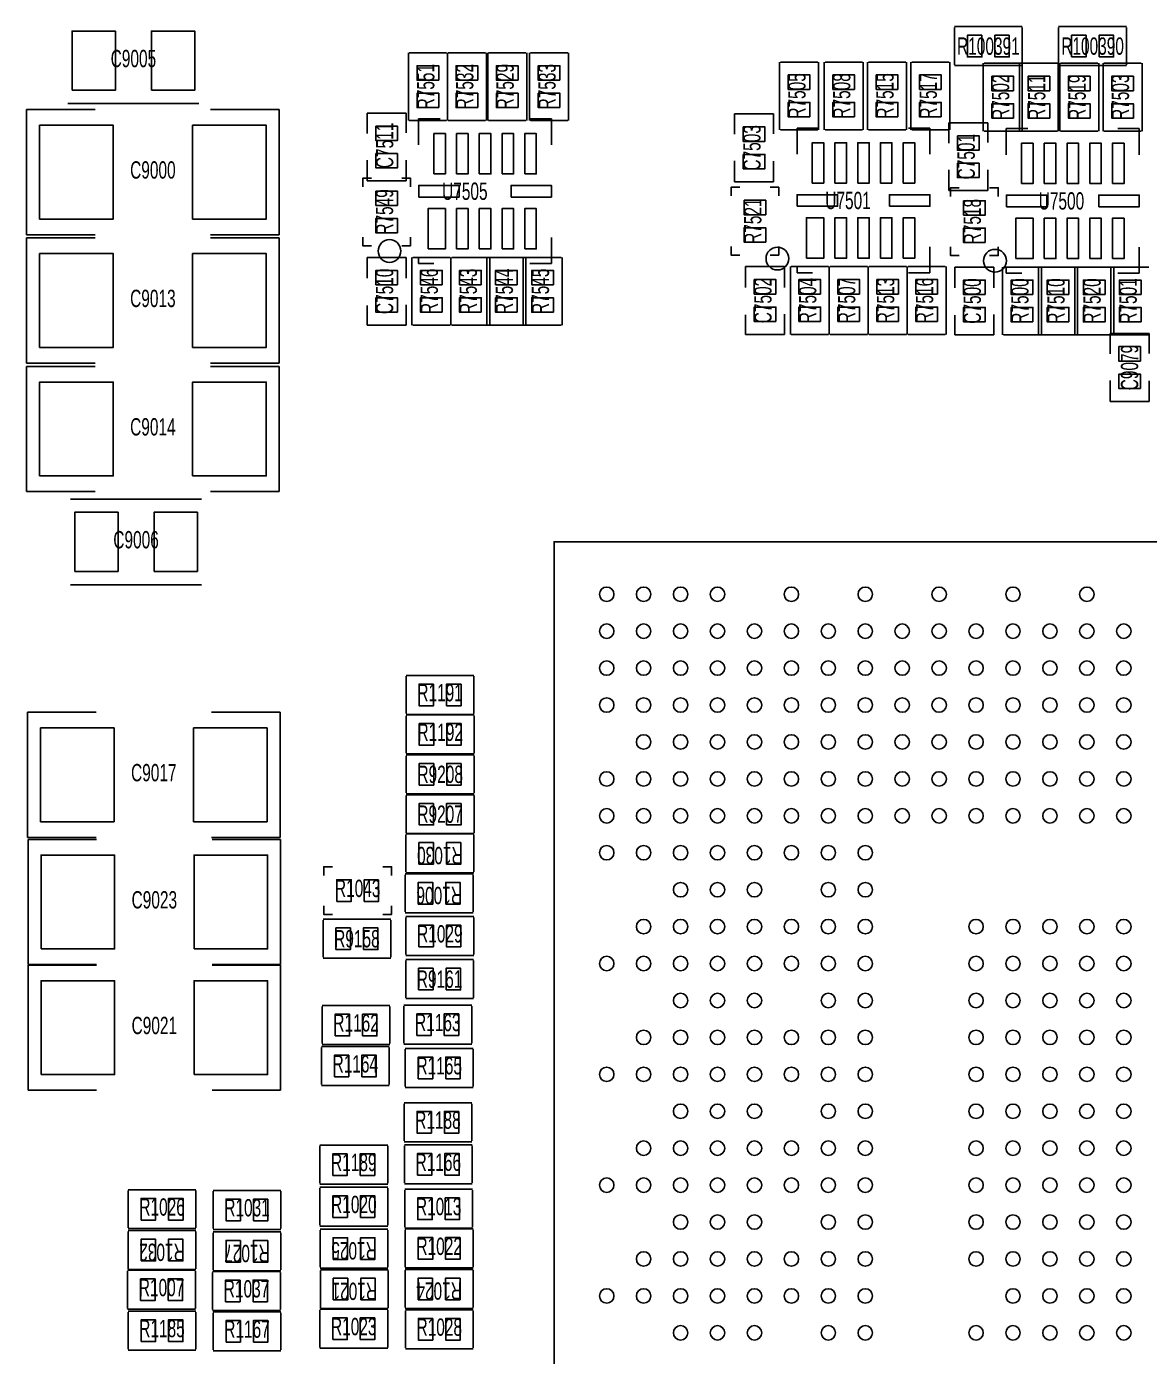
# Model space of a CAD drawing. Extents: x -30 to 128, y -44 to 82.
# Drawn here: x 24.7 to 44.46, y 36.92 to 60.32 of the extents above; entities that cross this region are included whole.
import ezdxf
from ezdxf.enums import TextEntityAlignment as Align

# ---------------------------------------------------------------- set-up
doc = ezdxf.new("R2010")
doc.units = 0
for name, color, linetype in [('PG_ASSEMBLY_TOP', 7, 'CONTINUOUS'), ('PG_SILKSCREEN_TOP', 7, 'CONTINUOUS'), ('PIN_TOP', 3, 'CONTINUOUS'), ('RD_ASSEMBLY_TOP', 70, 'CONTINUOUS'), ('RD_SILKSCREEN_TOP', 7, 'CONTINUOUS')]:
    doc.layers.add(name, color=color, linetype=linetype)

msp = doc.modelspace()

# ---------------------------------------------------------------- linework, layer by layer
at = {"layer": 'PG_ASSEMBLY_TOP'}
for points in [[(41.025318, 60.321952), (42.219118, 60.321952)], [(41.025318, 59.651646), (41.025318, 60.306458)], [(42.219118, 60.306458), (42.219118, 59.651646)], [(42.85869, 60.32246), (44.05249, 60.32246)], [(42.85869, 59.652154), (42.85869, 60.306966)], [(44.05249, 60.306966), (44.05249, 59.652154)], [(31.414974, 58.667904), (31.414974, 59.861704)], [(31.430468, 59.861704), (32.08528, 59.861704)], [(32.100774, 59.861704), (32.100774, 58.667904)], [(32.100774, 58.667904), (32.100774, 59.861704)], [(32.116268, 59.861704), (32.77108, 59.861704)], [(32.786574, 59.861704), (32.786574, 58.667904)], [(32.811974, 58.667904), (32.811974, 59.861704)], [(32.827468, 59.861704), (33.48228, 59.861704)], [(33.497774, 59.861704), (33.497774, 58.667904)], [(33.548574, 58.667904), (33.548574, 59.861704)], [(33.564068, 59.861704), (34.21888, 59.861704)], [(34.234374, 59.861704), (34.234374, 58.667904)], [(37.947346, 58.505344), (37.947346, 59.699144)], [(37.96284, 59.699144), (38.617652, 59.699144)], [(38.633146, 59.699144), (38.633146, 58.505344)], [(38.734746, 58.505344), (38.734746, 59.699144)], [(38.75024, 59.699144), (39.405052, 59.699144)], [(39.420546, 59.699144), (39.420546, 58.505344)], [(39.496746, 58.505344), (39.496746, 59.699144)], [(39.51224, 59.699144), (40.167052, 59.699144)], [(40.182546, 59.699144), (40.182546, 58.505344)], [(40.258746, 58.505344), (40.258746, 59.699144)], [(40.27424, 59.699144), (40.929052, 59.699144)], [(40.944546, 59.699144), (40.944546, 58.505344)], [(42.219118, 59.636152), (41.025318, 59.636152)], [(41.532048, 58.48223), (41.532048, 59.67603)], [(41.547542, 59.67603), (42.202354, 59.67603)], [(42.167048, 58.48223), (42.167048, 59.67603)], [(42.182542, 59.67603), (42.837354, 59.67603)], [(42.217848, 59.67603), (42.217848, 58.48223)], [(42.852848, 59.67603), (42.852848, 58.48223)], [(44.05249, 59.63666), (42.85869, 59.63666)], [(42.878248, 58.48223), (42.878248, 59.67603)], [(42.893742, 59.67603), (43.548554, 59.67603)], [(43.564048, 59.67603), (43.564048, 58.48223)], [(43.640248, 58.48223), (43.640248, 59.67603)], [(43.655742, 59.67603), (44.310554, 59.67603)], [(44.326048, 59.67603), (44.326048, 58.48223)], [(24.695912, 56.658764), (24.695912, 58.863484)], [(24.695912, 58.863484), (25.902412, 58.863484)], [(25.422098, 58.968386), (27.729434, 58.968386)], [(27.934412, 58.863484), (29.140912, 58.863484)], [(29.140912, 58.863484), (29.140912, 56.658764)], [(30.689804, 58.799984), (31.375604, 58.799984)], [(30.689804, 58.441844), (30.689804, 58.799984)], [(31.375604, 58.799984), (31.375604, 58.452512)], [(37.155374, 58.784998), (37.841174, 58.784998)], [(37.155374, 58.426858), (37.155374, 58.784998)], [(37.841174, 58.784998), (37.841174, 58.437526)], [(32.08528, 58.667904), (31.430468, 58.667904)], [(32.77108, 58.667904), (32.116268, 58.667904)], [(33.48228, 58.667904), (32.827468, 58.667904)], [(34.21888, 58.667904), (33.564068, 58.667904)], [(40.926004, 58.629296), (41.611804, 58.629296)], [(40.926004, 58.271156), (40.926004, 58.629296)], [(41.611804, 58.629296), (41.611804, 58.281824)], [(38.617652, 58.505344), (37.96284, 58.505344)], [(39.405052, 58.505344), (38.75024, 58.505344)], [(40.167052, 58.505344), (39.51224, 58.505344)], [(40.929052, 58.505344), (40.27424, 58.505344)], [(42.202354, 58.48223), (41.547542, 58.48223)], [(42.837354, 58.48223), (42.182542, 58.48223)], [(43.548554, 58.48223), (42.893742, 58.48223)], [(44.310554, 58.48223), (43.655742, 58.48223)], [(30.689804, 57.606184), (30.689804, 57.972706)], [(31.375604, 57.971436), (31.375604, 57.606184)], [(37.155374, 57.591198), (37.155374, 57.95772)], [(37.841174, 57.95645), (37.841174, 57.591198)], [(30.766004, 57.656984), (30.613604, 57.656984), (30.613604, 57.504584)], [(31.375604, 57.606184), (30.689804, 57.606184)], [(31.299404, 57.656984), (31.451804, 57.656984), (31.451804, 57.504584)], [(37.841174, 57.591198), (37.155374, 57.591198)], [(40.926004, 57.435496), (40.926004, 57.802018)], [(41.611804, 57.800748), (41.611804, 57.435496)], [(37.247068, 57.494424), (37.094668, 57.494424), (37.094668, 57.342024)], [(37.780468, 57.494424), (37.932868, 57.494424), (37.932868, 57.342024)], [(41.611804, 57.435496), (40.926004, 57.435496)], [(41.109138, 57.48655), (40.956738, 57.48655), (40.956738, 57.33415)], [(41.642538, 57.48655), (41.794938, 57.48655), (41.794938, 57.33415)], [(25.902412, 56.658764), (24.695912, 56.658764)], [(29.140912, 56.658764), (27.934412, 56.658764)], [(24.695912, 54.398164), (24.695912, 56.602884)], [(24.695912, 56.602884), (25.902412, 56.602884)], [(27.934412, 56.602884), (29.140912, 56.602884)], [(29.140912, 56.602884), (29.140912, 54.398164)], [(30.766004, 56.463184), (30.613604, 56.463184), (30.613604, 56.615584)], [(31.451804, 56.615584), (31.451804, 56.463184), (31.299404, 56.463184)], [(37.247068, 56.300624), (37.094668, 56.300624), (37.094668, 56.453024)], [(37.932868, 56.453024), (37.932868, 56.300624), (37.780468, 56.300624)], [(41.109138, 56.29275), (40.956738, 56.29275), (40.956738, 56.44515)], [(41.794938, 56.44515), (41.794938, 56.29275), (41.642538, 56.29275)], [(30.689804, 56.259984), (31.375604, 56.259984)], [(30.689804, 55.894732), (30.689804, 56.259984)], [(31.375604, 56.259984), (31.375604, 55.893462)], [(31.477204, 55.066184), (31.477204, 56.259984)], [(31.492698, 56.259984), (32.14751, 56.259984)], [(32.163004, 56.259984), (32.163004, 55.066184)], [(32.163004, 55.066184), (32.163004, 56.259984)], [(32.178498, 56.259984), (32.83331, 56.259984)], [(32.798004, 55.066184), (32.798004, 56.259984)], [(32.813498, 56.259984), (33.46831, 56.259984)], [(32.848804, 56.259984), (32.848804, 55.066184)], [(33.433004, 55.066184), (33.433004, 56.259984)], [(33.448498, 56.259984), (34.10331, 56.259984)], [(33.483804, 56.259984), (33.483804, 55.066184)], [(34.118804, 56.259984), (34.118804, 55.066184)], [(37.349176, 56.097424), (38.034976, 56.097424)], [(37.349176, 55.732172), (37.349176, 56.097424)], [(38.034976, 56.097424), (38.034976, 55.730902)], [(38.136576, 54.903624), (38.136576, 56.097424)], [(38.15207, 56.097424), (38.806882, 56.097424)], [(38.822376, 54.903624), (38.822376, 56.097424)], [(38.822376, 56.097424), (38.822376, 54.903624)], [(38.83787, 56.097424), (39.492682, 56.097424)], [(39.508176, 54.903624), (39.508176, 56.097424)], [(39.508176, 56.097424), (39.508176, 54.903624)], [(39.52367, 56.097424), (40.178482, 56.097424)], [(40.193976, 54.903624), (40.193976, 56.097424)], [(40.193976, 56.097424), (40.193976, 54.903624)], [(40.20947, 56.097424), (40.864282, 56.097424)], [(40.879776, 56.097424), (40.879776, 54.903624)], [(41.032938, 56.08955), (41.718738, 56.08955)], [(41.032938, 55.724298), (41.032938, 56.08955)], [(41.718738, 56.08955), (41.718738, 55.723028)], [(41.871138, 54.89575), (41.871138, 56.08955)], [(41.886632, 56.08955), (42.541444, 56.08955)], [(42.506138, 54.89575), (42.506138, 56.08955)], [(42.521632, 56.08955), (43.176444, 56.08955)], [(42.556938, 56.08955), (42.556938, 54.89575)], [(43.141138, 54.89575), (43.141138, 56.08955)], [(43.156632, 56.08955), (43.811444, 56.08955)], [(43.191938, 56.08955), (43.191938, 54.89575)], [(43.776138, 54.89575), (43.776138, 56.08955)], [(43.791632, 56.08955), (44.446444, 56.08955)], [(43.826938, 56.08955), (43.826938, 54.89575)], [(30.689804, 55.066184), (30.689804, 55.413656)], [(31.375604, 55.424324), (31.375604, 55.066184)], [(37.349176, 54.903624), (37.349176, 55.251096)], [(38.034976, 55.261764), (38.034976, 54.903624)], [(41.032938, 54.89575), (41.032938, 55.243222)], [(41.718738, 55.25389), (41.718738, 54.89575)], [(31.375604, 55.066184), (30.689804, 55.066184)], [(32.14751, 55.066184), (31.492698, 55.066184)], [(32.83331, 55.066184), (32.178498, 55.066184)], [(33.46831, 55.066184), (32.813498, 55.066184)], [(34.10331, 55.066184), (33.448498, 55.066184)], [(38.034976, 54.903624), (37.349176, 54.903624)], [(38.806882, 54.903624), (38.15207, 54.903624)], [(39.492682, 54.903624), (38.83787, 54.903624)], [(40.178482, 54.903624), (39.52367, 54.903624)], [(40.864282, 54.903624), (40.20947, 54.903624)], [(41.718738, 54.89575), (41.032938, 54.89575)], [(42.541444, 54.89575), (41.886632, 54.89575)], [(43.176444, 54.89575), (42.521632, 54.89575)], [(43.811444, 54.89575), (43.156632, 54.89575)], [(43.763438, 54.918102), (44.449238, 54.918102)], [(43.763438, 54.559962), (43.763438, 54.918102)], [(44.446444, 54.89575), (43.791632, 54.89575)], [(44.449238, 54.918102), (44.449238, 54.57063)], [(25.902412, 54.398164), (24.695912, 54.398164)], [(24.695912, 52.137564), (24.695912, 54.342284)], [(24.695912, 54.342284), (25.902412, 54.342284)], [(29.140912, 54.398164), (27.934412, 54.398164)], [(27.934412, 54.342284), (29.140912, 54.342284)], [(29.140912, 54.342284), (29.140912, 52.137564)], [(43.763438, 53.724302), (43.763438, 54.090824)], [(44.449238, 54.089554), (44.449238, 53.724302)], [(44.449238, 53.724302), (43.763438, 53.724302)], [(25.902412, 52.137564), (24.695912, 52.137564)], [(27.775916, 52.006754), (25.46858, 52.006754)], [(29.140912, 52.137564), (27.934412, 52.137564)], [(25.46858, 50.499518), (27.775916, 50.499518)], [(31.375604, 48.903128), (32.569404, 48.903128)], [(31.375604, 48.232822), (31.375604, 48.887634)], [(32.569404, 48.887634), (32.569404, 48.232822)], [(24.712168, 46.050962), (24.712168, 48.255682)], [(24.712168, 48.255682), (25.918668, 48.255682)], [(27.950668, 48.255682), (29.157168, 48.255682)], [(29.157168, 48.255682), (29.157168, 46.050962)], [(32.569404, 48.217328), (31.375604, 48.217328)], [(31.378144, 48.206406), (32.571944, 48.206406)], [(31.378144, 47.5361), (31.378144, 48.190912)], [(32.571944, 48.190912), (32.571944, 47.5361)], [(32.571944, 47.520606), (31.378144, 47.520606)], [(31.37789, 47.505112), (32.57169, 47.505112)], [(31.37789, 46.834806), (31.37789, 47.489618)], [(32.57169, 47.489618), (32.57169, 46.834806)], [(32.57169, 46.819312), (31.37789, 46.819312)], [(31.376112, 46.803564), (32.569912, 46.803564)], [(31.376112, 46.133258), (31.376112, 46.78807)], [(32.569912, 46.78807), (32.569912, 46.133258)], [(31.37154, 46.1137), (32.56534, 46.1137)], [(32.569912, 46.117764), (31.376112, 46.117764)], [(25.918668, 46.050962), (24.712168, 46.050962)], [(24.721312, 43.812714), (24.721312, 46.017434)], [(24.721312, 46.017434), (25.927812, 46.017434)], [(29.157168, 46.050962), (27.950668, 46.050962)], [(27.959812, 46.017434), (29.166312, 46.017434)], [(29.166312, 46.017434), (29.166312, 43.812714)], [(31.37154, 45.443394), (31.37154, 46.098206)], [(32.56534, 46.098206), (32.56534, 45.443394)], [(29.925772, 45.383196), (29.925772, 45.535596), (30.078172, 45.535596)], [(30.967172, 45.535596), (31.119572, 45.535596), (31.119572, 45.383196)], [(31.360364, 45.410374), (32.554164, 45.410374)], [(32.56534, 45.4279), (31.37154, 45.4279)], [(31.360364, 44.740068), (31.360364, 45.39488)], [(32.554164, 45.39488), (32.554164, 44.740068)], [(29.925772, 44.849796), (29.925772, 44.697396), (30.078172, 44.697396)], [(31.119572, 44.849796), (31.119572, 44.697396), (30.967172, 44.697396)], [(32.554164, 44.724574), (31.360364, 44.724574)], [(29.91231, 44.61129), (31.10611, 44.61129)], [(29.91231, 43.940984), (29.91231, 44.595796)], [(31.10611, 44.595796), (31.10611, 43.940984)], [(31.371794, 44.659042), (32.565594, 44.659042)], [(31.371794, 43.988736), (31.371794, 44.643548)], [(32.565594, 44.643548), (32.565594, 43.988736)], [(25.927812, 43.812714), (24.721312, 43.812714)], [(24.721312, 41.600882), (24.721312, 43.805602)], [(24.721312, 43.805602), (25.927812, 43.805602)], [(29.166312, 43.812714), (27.959812, 43.812714)], [(27.959812, 43.805602), (29.166312, 43.805602)], [(29.166312, 43.805602), (29.166312, 41.600882)], [(31.10611, 43.92549), (29.91231, 43.92549)], [(31.366968, 43.900344), (32.560768, 43.900344)], [(31.366968, 43.230038), (31.366968, 43.88485)], [(32.565594, 43.973242), (31.371794, 43.973242)], [(32.560768, 43.88485), (32.560768, 43.230038)], [(29.896816, 43.091608), (31.090616, 43.091608)], [(29.896816, 42.421302), (29.896816, 43.076114)], [(31.090616, 43.076114), (31.090616, 42.421302)], [(31.335218, 43.098466), (32.529018, 43.098466)], [(31.335218, 42.42816), (31.335218, 43.082972)], [(32.560768, 43.214544), (31.366968, 43.214544)], [(32.529018, 43.082972), (32.529018, 42.42816)], [(29.883608, 42.370756), (31.077408, 42.370756)], [(31.090616, 42.405808), (29.896816, 42.405808)], [(32.529018, 42.412666), (31.335218, 42.412666)], [(29.883608, 41.70045), (29.883608, 42.355262)], [(31.077408, 42.355262), (31.077408, 41.70045)], [(31.360618, 42.337482), (32.554418, 42.337482)], [(31.360618, 41.667176), (31.360618, 42.321988)], [(32.554418, 42.321988), (32.554418, 41.667176)], [(31.077408, 41.684956), (29.883608, 41.684956)], [(25.927812, 41.600882), (24.721312, 41.600882)], [(29.166312, 41.600882), (27.959812, 41.600882)], [(32.554418, 41.651682), (31.360618, 41.651682)], [(31.338266, 41.379902), (32.532066, 41.379902)], [(31.338266, 40.709596), (31.338266, 41.364408)], [(32.532066, 41.364408), (32.532066, 40.709596)], [(29.856938, 40.635428), (31.050738, 40.635428)], [(29.856938, 39.965122), (29.856938, 40.619934)], [(31.050738, 40.619934), (31.050738, 39.965122)], [(32.532066, 40.694102), (31.338266, 40.694102)], [(31.344616, 40.639238), (32.538416, 40.639238)], [(31.344616, 39.968932), (31.344616, 40.623744)], [(32.538416, 40.623744), (32.538416, 39.968932)], [(26.48331, 39.850822), (27.67711, 39.850822)], [(26.48331, 39.180516), (26.48331, 39.835328)], [(27.67711, 39.835328), (27.67711, 39.180516)], [(27.978354, 39.838122), (29.172154, 39.838122)], [(27.978354, 39.167816), (27.978354, 39.822628)], [(29.172154, 39.822628), (29.172154, 39.167816)], [(31.050738, 39.949628), (29.856938, 39.949628)], [(29.858716, 39.896034), (31.052516, 39.896034)], [(29.858716, 39.225728), (29.858716, 39.88054)], [(31.052516, 39.88054), (31.052516, 39.225728)], [(32.538416, 39.953438), (31.344616, 39.953438)], [(31.350966, 39.859204), (32.544766, 39.859204)], [(31.350966, 39.188898), (31.350966, 39.84371)], [(32.544766, 39.84371), (32.544766, 39.188898)], [(26.481786, 39.12997), (27.675586, 39.12997)], [(26.481786, 38.459664), (26.481786, 39.114476)], [(27.67711, 39.165022), (26.48331, 39.165022)], [(27.675586, 39.114476), (27.675586, 38.459664)], [(27.97683, 39.109142), (29.17063, 39.109142)], [(27.97683, 38.438836), (27.97683, 39.093648)], [(29.172154, 39.152322), (27.978354, 39.152322)], [(29.17063, 39.093648), (29.17063, 38.438836)], [(31.052516, 39.210234), (29.858716, 39.210234)], [(29.861764, 39.156132), (31.055564, 39.156132)], [(29.861764, 38.485826), (29.861764, 39.140638)], [(31.055564, 39.140638), (31.055564, 38.485826)], [(32.544766, 39.173404), (31.350966, 39.173404)], [(31.359602, 39.15918), (32.553402, 39.15918)], [(31.359602, 38.488874), (31.359602, 39.143686)], [(32.553402, 39.143686), (32.553402, 38.488874)], [(26.47442, 38.432486), (27.66822, 38.432486)], [(26.47442, 37.76218), (26.47442, 38.416992)], [(27.675586, 38.44417), (26.481786, 38.44417)], [(27.66822, 38.416992), (27.66822, 37.76218)], [(27.969464, 38.41115), (29.163264, 38.41115)], [(27.969464, 37.740844), (27.969464, 38.395656)], [(29.17063, 38.423342), (27.97683, 38.423342)], [(29.163264, 38.395656), (29.163264, 37.740844)], [(31.055564, 38.470332), (29.861764, 38.470332)], [(29.86532, 38.443154), (31.05912, 38.443154)], [(29.86532, 37.772848), (29.86532, 38.42766)], [(31.05912, 38.42766), (31.05912, 37.772848)], [(31.358586, 38.448488), (32.552386, 38.448488)], [(31.358586, 37.778182), (31.358586, 38.432994)], [(32.553402, 38.47338), (31.359602, 38.47338)], [(32.552386, 38.432994), (32.552386, 37.778182)], [(27.66822, 37.746686), (26.47442, 37.746686)], [(26.481786, 37.711888), (27.675586, 37.711888)], [(26.481786, 37.041582), (26.481786, 37.696394)], [(27.675586, 37.696394), (27.675586, 37.041582)], [(29.163264, 37.72535), (27.969464, 37.72535)], [(27.977338, 37.700712), (29.171138, 37.700712)], [(27.977338, 37.030406), (27.977338, 37.685218)], [(29.171138, 37.685218), (29.171138, 37.030406)], [(29.85643, 37.746178), (31.05023, 37.746178)], [(29.85643, 37.075872), (29.85643, 37.730684)], [(31.05912, 37.757354), (29.86532, 37.757354)], [(31.05023, 37.730684), (31.05023, 37.075872)], [(32.552386, 37.762688), (31.358586, 37.762688)], [(31.36138, 37.73678), (32.55518, 37.73678)], [(31.36138, 37.066474), (31.36138, 37.721286)], [(32.55518, 37.721286), (32.55518, 37.066474)], [(27.675586, 37.026088), (26.481786, 37.026088)], [(29.171138, 37.014912), (27.977338, 37.014912)], [(31.05023, 37.060378), (29.85643, 37.060378)], [(32.55518, 37.05098), (31.36138, 37.05098)]]:
    msp.add_lwpolyline(points, dxfattribs=at)
at = {"layer": 'PG_SILKSCREEN_TOP'}
for points in [[(31.594552, 58.698638), (31.594552, 58.238644)], [(31.974536, 58.698638), (31.594552, 58.698638)], [(33.9344, 58.698638), (33.554416, 58.698638)], [(33.9344, 58.238644), (33.9344, 58.698638)], [(38.253924, 58.536078), (38.253924, 58.076084)], [(38.633908, 58.536078), (38.253924, 58.536078)], [(40.593772, 58.536078), (40.213788, 58.536078)], [(40.593772, 58.076084), (40.593772, 58.536078)], [(41.937686, 58.528204), (41.937686, 58.06821)], [(42.31767, 58.528204), (41.937686, 58.528204)], [(44.277534, 58.528204), (43.89755, 58.528204)], [(44.277534, 58.06821), (44.277534, 58.528204)], [(33.9344, 56.15051), (33.9344, 56.610504)], [(40.593772, 55.98795), (40.593772, 56.447944)], [(44.277534, 55.980076), (44.277534, 56.44007)], [(31.594552, 56.24322), (31.594552, 56.15051)], [(31.594552, 56.15051), (31.864554, 56.15051)], [(33.554416, 56.15051), (33.9344, 56.15051)], [(38.253924, 56.08066), (38.253924, 55.98795)], [(38.253924, 55.98795), (38.523926, 55.98795)], [(40.213788, 55.98795), (40.593772, 55.98795)], [(41.937686, 56.072786), (41.937686, 55.980076)], [(41.937686, 55.980076), (42.207688, 55.980076)], [(43.89755, 55.980076), (44.277534, 55.980076)], [(61.179964, 24.05634), (61.179964, 51.256184), (33.98012, 51.256184), (33.98012, 24.05634), (61.179964, 24.05634)]]:
    msp.add_lwpolyline(points, dxfattribs=at)
for points in [[(31.28264, 56.372252, 1), (30.882336, 56.372252, 1), (31.28264, 56.372252)], [(38.109398, 56.238902, 1), (37.709094, 56.238902, 1), (38.109398, 56.238902)], [(41.938194, 56.201818, 1), (41.53789, 56.201818, 1), (41.938194, 56.201818)]]:
    msp.add_lwpolyline(points, format="xyb", dxfattribs=at)
at = {"layer": 'PIN_TOP'}
for points in [[(25.496266, 59.201304), (25.496266, 60.242704), (26.258266, 60.242704), (26.258266, 59.201304)], [(26.893266, 59.201304), (26.893266, 60.242704), (27.655266, 60.242704), (27.655266, 59.201304)], [(41.507918, 60.169552), (41.507918, 59.788552), (41.253918, 59.788552), (41.253918, 60.169552)], [(41.990518, 60.169552), (41.990518, 59.788552), (41.736518, 59.788552), (41.736518, 60.169552)], [(43.08729, 59.78906), (43.08729, 60.17006), (43.34129, 60.17006), (43.34129, 59.78906)], [(43.56989, 59.78906), (43.56989, 60.17006), (43.82389, 60.17006), (43.82389, 59.78906)], [(31.948374, 59.379104), (31.567374, 59.379104), (31.567374, 59.633104), (31.948374, 59.633104)], [(32.634174, 59.379104), (32.253174, 59.379104), (32.253174, 59.633104), (32.634174, 59.633104)], [(33.345374, 59.379104), (32.964374, 59.379104), (32.964374, 59.633104), (33.345374, 59.633104)], [(34.081974, 59.379104), (33.700974, 59.379104), (33.700974, 59.633104), (34.081974, 59.633104)], [(38.480746, 59.216544), (38.099746, 59.216544), (38.099746, 59.470544), (38.480746, 59.470544)], [(39.268146, 59.216544), (38.887146, 59.216544), (38.887146, 59.470544), (39.268146, 59.470544)], [(40.030146, 59.216544), (39.649146, 59.216544), (39.649146, 59.470544), (40.030146, 59.470544)], [(40.792146, 59.216544), (40.411146, 59.216544), (40.411146, 59.470544), (40.792146, 59.470544)], [(42.065448, 59.19343), (41.684448, 59.19343), (41.684448, 59.44743), (42.065448, 59.44743)], [(42.700448, 59.19343), (42.319448, 59.19343), (42.319448, 59.44743), (42.700448, 59.44743)], [(43.411648, 59.19343), (43.030648, 59.19343), (43.030648, 59.44743), (43.411648, 59.44743)], [(44.173648, 59.19343), (43.792648, 59.19343), (43.792648, 59.44743), (44.173648, 59.44743)], [(31.948374, 58.896504), (31.567374, 58.896504), (31.567374, 59.150504), (31.948374, 59.150504)], [(32.634174, 58.896504), (32.253174, 58.896504), (32.253174, 59.150504), (32.634174, 59.150504)], [(33.345374, 58.896504), (32.964374, 58.896504), (32.964374, 59.150504), (33.345374, 59.150504)], [(34.081974, 58.896504), (33.700974, 58.896504), (33.700974, 59.150504), (34.081974, 59.150504)], [(38.480746, 58.733944), (38.099746, 58.733944), (38.099746, 58.987944), (38.480746, 58.987944)], [(39.268146, 58.733944), (38.887146, 58.733944), (38.887146, 58.987944), (39.268146, 58.987944)], [(40.030146, 58.733944), (39.649146, 58.733944), (39.649146, 58.987944), (40.030146, 58.987944)], [(40.792146, 58.733944), (40.411146, 58.733944), (40.411146, 58.987944), (40.792146, 58.987944)], [(42.065448, 58.71083), (41.684448, 58.71083), (41.684448, 58.96483), (42.065448, 58.96483)], [(42.700448, 58.71083), (42.319448, 58.71083), (42.319448, 58.96483), (42.700448, 58.96483)], [(43.411648, 58.71083), (43.030648, 58.71083), (43.030648, 58.96483), (43.411648, 58.96483)], [(44.173648, 58.71083), (43.792648, 58.71083), (43.792648, 58.96483), (44.173648, 58.96483)], [(24.924512, 56.935624), (24.924512, 58.586624), (26.219912, 58.586624), (26.219912, 56.935624)], [(27.616912, 56.935624), (27.616912, 58.586624), (28.912312, 58.586624), (28.912312, 56.935624)], [(30.842204, 58.571384), (31.223204, 58.571384), (31.223204, 58.317384), (30.842204, 58.317384)], [(37.307774, 58.556398), (37.688774, 58.556398), (37.688774, 58.302398), (37.307774, 58.302398)], [(31.862776, 57.729374), (31.862776, 58.440574), (32.065976, 58.440574), (32.065976, 57.729374)], [(32.262826, 57.729374), (32.262826, 58.440574), (32.466026, 58.440574), (32.466026, 57.729374)], [(32.662876, 57.729374), (32.662876, 58.440574), (32.866076, 58.440574), (32.866076, 57.729374)], [(33.062926, 57.729374), (33.062926, 58.440574), (33.266126, 58.440574), (33.266126, 57.729374)], [(33.462976, 57.729374), (33.462976, 58.440574), (33.666176, 58.440574), (33.666176, 57.729374)], [(41.078404, 58.400696), (41.459404, 58.400696), (41.459404, 58.146696), (41.078404, 58.146696)], [(30.842204, 58.088784), (31.223204, 58.088784), (31.223204, 57.834784), (30.842204, 57.834784)], [(37.307774, 58.073798), (37.688774, 58.073798), (37.688774, 57.819798), (37.307774, 57.819798)], [(38.522148, 57.566814), (38.522148, 58.278014), (38.725348, 58.278014), (38.725348, 57.566814)], [(38.922198, 57.566814), (38.922198, 58.278014), (39.125398, 58.278014), (39.125398, 57.566814)], [(39.322248, 57.566814), (39.322248, 58.278014), (39.525448, 58.278014), (39.525448, 57.566814)], [(39.722298, 57.566814), (39.722298, 58.278014), (39.925498, 58.278014), (39.925498, 57.566814)], [(40.122348, 57.566814), (40.122348, 58.278014), (40.325548, 58.278014), (40.325548, 57.566814)], [(42.20591, 57.55894), (42.20591, 58.27014), (42.40911, 58.27014), (42.40911, 57.55894)], [(42.60596, 57.55894), (42.60596, 58.27014), (42.80916, 58.27014), (42.80916, 57.55894)], [(43.00601, 57.55894), (43.00601, 58.27014), (43.20921, 58.27014), (43.20921, 57.55894)], [(43.40606, 57.55894), (43.40606, 58.27014), (43.60926, 58.27014), (43.60926, 57.55894)], [(43.80611, 57.55894), (43.80611, 58.27014), (44.00931, 58.27014), (44.00931, 57.55894)], [(41.078404, 57.918096), (41.459404, 57.918096), (41.459404, 57.664096), (41.078404, 57.664096)], [(30.842204, 57.428384), (31.223204, 57.428384), (31.223204, 57.174384), (30.842204, 57.174384)], [(31.596076, 57.322974), (31.596076, 57.526174), (32.307276, 57.526174), (32.307276, 57.322974)], [(33.221676, 57.322974), (33.221676, 57.526174), (33.932876, 57.526174), (33.932876, 57.322974)], [(38.255448, 57.160414), (38.255448, 57.363614), (38.966648, 57.363614), (38.966648, 57.160414)], [(39.881048, 57.160414), (39.881048, 57.363614), (40.592248, 57.363614), (40.592248, 57.160414)], [(41.93921, 57.15254), (41.93921, 57.35574), (42.65041, 57.35574), (42.65041, 57.15254)], [(43.56481, 57.15254), (43.56481, 57.35574), (44.27601, 57.35574), (44.27601, 57.15254)], [(31.761176, 56.408574), (31.761176, 57.119774), (32.065976, 57.119774), (32.065976, 56.408574)], [(32.262826, 56.408574), (32.262826, 57.119774), (32.466026, 57.119774), (32.466026, 56.408574)], [(32.662876, 56.408574), (32.662876, 57.119774), (32.866076, 57.119774), (32.866076, 56.408574)], [(33.062926, 56.408574), (33.062926, 57.119774), (33.266126, 57.119774), (33.266126, 56.408574)], [(33.462976, 56.408574), (33.462976, 57.119774), (33.666176, 57.119774), (33.666176, 56.408574)], [(37.323268, 57.265824), (37.704268, 57.265824), (37.704268, 57.011824), (37.323268, 57.011824)], [(41.185338, 57.25795), (41.566338, 57.25795), (41.566338, 57.00395), (41.185338, 57.00395)], [(31.223204, 56.691784), (30.842204, 56.691784), (30.842204, 56.945784), (31.223204, 56.945784)], [(38.420548, 56.246014), (38.420548, 56.957214), (38.725348, 56.957214), (38.725348, 56.246014)], [(38.922198, 56.246014), (38.922198, 56.957214), (39.125398, 56.957214), (39.125398, 56.246014)], [(39.322248, 56.246014), (39.322248, 56.957214), (39.525448, 56.957214), (39.525448, 56.246014)], [(39.722298, 56.246014), (39.722298, 56.957214), (39.925498, 56.957214), (39.925498, 56.246014)], [(40.122348, 56.246014), (40.122348, 56.957214), (40.325548, 56.957214), (40.325548, 56.246014)], [(42.10431, 56.23814), (42.10431, 56.94934), (42.40911, 56.94934), (42.40911, 56.23814)], [(42.60596, 56.23814), (42.60596, 56.94934), (42.80916, 56.94934), (42.80916, 56.23814)], [(43.00601, 56.23814), (43.00601, 56.94934), (43.20921, 56.94934), (43.20921, 56.23814)], [(43.40606, 56.23814), (43.40606, 56.94934), (43.60926, 56.94934), (43.60926, 56.23814)], [(43.80611, 56.23814), (43.80611, 56.94934), (44.00931, 56.94934), (44.00931, 56.23814)], [(37.704268, 56.529224), (37.323268, 56.529224), (37.323268, 56.783224), (37.704268, 56.783224)], [(41.566338, 56.52135), (41.185338, 56.52135), (41.185338, 56.77535), (41.566338, 56.77535)], [(24.924512, 54.675024), (24.924512, 56.326024), (26.219912, 56.326024), (26.219912, 54.675024)], [(27.616912, 54.675024), (27.616912, 56.326024), (28.912312, 56.326024), (28.912312, 54.675024)], [(31.223204, 55.777384), (30.842204, 55.777384), (30.842204, 56.031384), (31.223204, 56.031384)], [(32.010604, 55.777384), (31.629604, 55.777384), (31.629604, 56.031384), (32.010604, 56.031384)], [(32.696404, 55.777384), (32.315404, 55.777384), (32.315404, 56.031384), (32.696404, 56.031384)], [(33.331404, 55.777384), (32.950404, 55.777384), (32.950404, 56.031384), (33.331404, 56.031384)], [(33.966404, 55.777384), (33.585404, 55.777384), (33.585404, 56.031384), (33.966404, 56.031384)], [(37.882576, 55.614824), (37.501576, 55.614824), (37.501576, 55.868824), (37.882576, 55.868824)], [(38.669976, 55.614824), (38.288976, 55.614824), (38.288976, 55.868824), (38.669976, 55.868824)], [(39.355776, 55.614824), (38.974776, 55.614824), (38.974776, 55.868824), (39.355776, 55.868824)], [(40.041576, 55.614824), (39.660576, 55.614824), (39.660576, 55.868824), (40.041576, 55.868824)], [(40.727376, 55.614824), (40.346376, 55.614824), (40.346376, 55.868824), (40.727376, 55.868824)], [(41.566338, 55.60695), (41.185338, 55.60695), (41.185338, 55.86095), (41.566338, 55.86095)], [(42.404538, 55.60695), (42.023538, 55.60695), (42.023538, 55.86095), (42.404538, 55.86095)], [(43.039538, 55.60695), (42.658538, 55.60695), (42.658538, 55.86095), (43.039538, 55.86095)], [(43.674538, 55.60695), (43.293538, 55.60695), (43.293538, 55.86095), (43.674538, 55.86095)], [(44.309538, 55.60695), (43.928538, 55.60695), (43.928538, 55.86095), (44.309538, 55.86095)], [(31.223204, 55.294784), (30.842204, 55.294784), (30.842204, 55.548784), (31.223204, 55.548784)], [(32.010604, 55.294784), (31.629604, 55.294784), (31.629604, 55.548784), (32.010604, 55.548784)], [(32.696404, 55.294784), (32.315404, 55.294784), (32.315404, 55.548784), (32.696404, 55.548784)], [(33.331404, 55.294784), (32.950404, 55.294784), (32.950404, 55.548784), (33.331404, 55.548784)], [(33.966404, 55.294784), (33.585404, 55.294784), (33.585404, 55.548784), (33.966404, 55.548784)], [(37.882576, 55.132224), (37.501576, 55.132224), (37.501576, 55.386224), (37.882576, 55.386224)], [(38.669976, 55.132224), (38.288976, 55.132224), (38.288976, 55.386224), (38.669976, 55.386224)], [(39.355776, 55.132224), (38.974776, 55.132224), (38.974776, 55.386224), (39.355776, 55.386224)], [(40.041576, 55.132224), (39.660576, 55.132224), (39.660576, 55.386224), (40.041576, 55.386224)], [(40.727376, 55.132224), (40.346376, 55.132224), (40.346376, 55.386224), (40.727376, 55.386224)], [(41.566338, 55.12435), (41.185338, 55.12435), (41.185338, 55.37835), (41.566338, 55.37835)], [(42.404538, 55.12435), (42.023538, 55.12435), (42.023538, 55.37835), (42.404538, 55.37835)], [(43.039538, 55.12435), (42.658538, 55.12435), (42.658538, 55.37835), (43.039538, 55.37835)], [(43.674538, 55.12435), (43.293538, 55.12435), (43.293538, 55.37835), (43.674538, 55.37835)], [(44.309538, 55.12435), (43.928538, 55.12435), (43.928538, 55.37835), (44.309538, 55.37835)], [(43.915838, 54.689502), (44.296838, 54.689502), (44.296838, 54.435502), (43.915838, 54.435502)], [(43.915838, 54.206902), (44.296838, 54.206902), (44.296838, 53.952902), (43.915838, 53.952902)], [(24.924512, 52.414424), (24.924512, 54.065424), (26.219912, 54.065424), (26.219912, 52.414424)], [(27.616912, 52.414424), (27.616912, 54.065424), (28.912312, 54.065424), (28.912312, 52.414424)], [(25.542748, 50.732436), (25.542748, 51.773836), (26.304748, 51.773836), (26.304748, 50.732436)], [(26.939748, 50.732436), (26.939748, 51.773836), (27.701748, 51.773836), (27.701748, 50.732436)], [(31.858204, 48.750728), (31.858204, 48.369728), (31.604204, 48.369728), (31.604204, 48.750728)], [(32.340804, 48.750728), (32.340804, 48.369728), (32.086804, 48.369728), (32.086804, 48.750728)], [(31.860744, 48.054006), (31.860744, 47.673006), (31.606744, 47.673006), (31.606744, 48.054006)], [(32.343344, 48.054006), (32.343344, 47.673006), (32.089344, 47.673006), (32.089344, 48.054006)], [(24.940768, 46.327822), (24.940768, 47.978822), (26.236168, 47.978822), (26.236168, 46.327822)], [(27.633168, 46.327822), (27.633168, 47.978822), (28.928568, 47.978822), (28.928568, 46.327822)], [(31.86049, 47.352712), (31.86049, 46.971712), (31.60649, 46.971712), (31.60649, 47.352712)], [(32.34309, 47.352712), (32.34309, 46.971712), (32.08909, 46.971712), (32.08909, 47.352712)], [(31.858712, 46.651164), (31.858712, 46.270164), (31.604712, 46.270164), (31.604712, 46.651164)], [(32.341312, 46.651164), (32.341312, 46.270164), (32.087312, 46.270164), (32.087312, 46.651164)], [(31.60014, 45.5803), (31.60014, 45.9613), (31.85414, 45.9613), (31.85414, 45.5803)], [(32.08274, 45.5803), (32.08274, 45.9613), (32.33674, 45.9613), (32.33674, 45.5803)], [(24.949912, 44.089574), (24.949912, 45.740574), (26.245312, 45.740574), (26.245312, 44.089574)], [(27.642312, 44.089574), (27.642312, 45.740574), (28.937712, 45.740574), (28.937712, 44.089574)], [(30.154372, 44.925996), (30.154372, 45.306996), (30.408372, 45.306996), (30.408372, 44.925996)], [(30.890972, 45.306996), (30.890972, 44.925996), (30.636972, 44.925996), (30.636972, 45.306996)], [(31.588964, 44.876974), (31.588964, 45.257974), (31.842964, 45.257974), (31.842964, 44.876974)], [(32.071564, 44.876974), (32.071564, 45.257974), (32.325564, 45.257974), (32.325564, 44.876974)], [(31.854394, 44.506642), (31.854394, 44.125642), (31.600394, 44.125642), (31.600394, 44.506642)], [(32.336994, 44.506642), (32.336994, 44.125642), (32.082994, 44.125642), (32.082994, 44.506642)], [(30.14091, 44.07789), (30.14091, 44.45889), (30.39491, 44.45889), (30.39491, 44.07789)], [(30.62351, 44.07789), (30.62351, 44.45889), (30.87751, 44.45889), (30.87751, 44.07789)], [(31.595568, 43.366944), (31.595568, 43.747944), (31.849568, 43.747944), (31.849568, 43.366944)], [(32.078168, 43.366944), (32.078168, 43.747944), (32.332168, 43.747944), (32.332168, 43.366944)], [(24.949912, 41.877742), (24.949912, 43.528742), (26.245312, 43.528742), (26.245312, 41.877742)], [(27.642312, 41.877742), (27.642312, 43.528742), (28.937712, 43.528742), (28.937712, 41.877742)], [(30.125416, 42.558208), (30.125416, 42.939208), (30.379416, 42.939208), (30.379416, 42.558208)], [(30.608016, 42.558208), (30.608016, 42.939208), (30.862016, 42.939208), (30.862016, 42.558208)], [(31.563818, 42.565066), (31.563818, 42.946066), (31.817818, 42.946066), (31.817818, 42.565066)], [(32.046418, 42.565066), (32.046418, 42.946066), (32.300418, 42.946066), (32.300418, 42.565066)], [(30.112208, 41.837356), (30.112208, 42.218356), (30.366208, 42.218356), (30.366208, 41.837356)], [(30.594808, 41.837356), (30.594808, 42.218356), (30.848808, 42.218356), (30.848808, 41.837356)], [(31.589218, 41.804082), (31.589218, 42.185082), (31.843218, 42.185082), (31.843218, 41.804082)], [(32.071818, 41.804082), (32.071818, 42.185082), (32.325818, 42.185082), (32.325818, 41.804082)], [(31.820866, 41.227502), (31.820866, 40.846502), (31.566866, 40.846502), (31.566866, 41.227502)], [(32.303466, 41.227502), (32.303466, 40.846502), (32.049466, 40.846502), (32.049466, 41.227502)], [(30.339538, 40.483028), (30.339538, 40.102028), (30.085538, 40.102028), (30.085538, 40.483028)], [(30.822138, 40.483028), (30.822138, 40.102028), (30.568138, 40.102028), (30.568138, 40.483028)], [(31.573216, 40.105838), (31.573216, 40.486838), (31.827216, 40.486838), (31.827216, 40.105838)], [(32.055816, 40.105838), (32.055816, 40.486838), (32.309816, 40.486838), (32.309816, 40.105838)], [(26.71191, 39.317422), (26.71191, 39.698422), (26.96591, 39.698422), (26.96591, 39.317422)], [(27.19451, 39.317422), (27.19451, 39.698422), (27.44851, 39.698422), (27.44851, 39.317422)], [(28.460954, 39.685722), (28.460954, 39.304722), (28.206954, 39.304722), (28.206954, 39.685722)], [(28.943554, 39.685722), (28.943554, 39.304722), (28.689554, 39.304722), (28.689554, 39.685722)], [(30.087316, 39.362634), (30.087316, 39.743634), (30.341316, 39.743634), (30.341316, 39.362634)], [(30.569916, 39.362634), (30.569916, 39.743634), (30.823916, 39.743634), (30.823916, 39.362634)], [(31.833566, 39.706804), (31.833566, 39.325804), (31.579566, 39.325804), (31.579566, 39.706804)], [(32.316166, 39.706804), (32.316166, 39.325804), (32.062166, 39.325804), (32.062166, 39.706804)], [(26.710386, 38.59657), (26.710386, 38.97757), (26.964386, 38.97757), (26.964386, 38.59657)], [(27.192986, 38.59657), (27.192986, 38.97757), (27.446986, 38.97757), (27.446986, 38.59657)], [(28.45943, 38.956742), (28.45943, 38.575742), (28.20543, 38.575742), (28.20543, 38.956742)], [(28.94203, 38.956742), (28.94203, 38.575742), (28.68803, 38.575742), (28.68803, 38.956742)], [(30.090364, 38.622732), (30.090364, 39.003732), (30.344364, 39.003732), (30.344364, 38.622732)], [(30.572964, 38.622732), (30.572964, 39.003732), (30.826964, 39.003732), (30.826964, 38.622732)], [(31.842202, 39.00678), (31.842202, 38.62578), (31.588202, 38.62578), (31.588202, 39.00678)], [(32.324802, 39.00678), (32.324802, 38.62578), (32.070802, 38.62578), (32.070802, 39.00678)], [(26.70302, 37.899086), (26.70302, 38.280086), (26.95702, 38.280086), (26.95702, 37.899086)], [(27.18562, 37.899086), (27.18562, 38.280086), (27.43962, 38.280086), (27.43962, 37.899086)], [(28.452064, 38.25875), (28.452064, 37.87775), (28.198064, 37.87775), (28.198064, 38.25875)], [(28.934664, 38.25875), (28.934664, 37.87775), (28.680664, 37.87775), (28.680664, 38.25875)], [(30.09392, 37.909754), (30.09392, 38.290754), (30.34792, 38.290754), (30.34792, 37.909754)], [(30.57652, 37.909754), (30.57652, 38.290754), (30.83052, 38.290754), (30.83052, 37.909754)], [(31.841186, 38.296088), (31.841186, 37.915088), (31.587186, 37.915088), (31.587186, 38.296088)], [(32.323786, 38.296088), (32.323786, 37.915088), (32.069786, 37.915088), (32.069786, 38.296088)], [(26.710386, 37.178488), (26.710386, 37.559488), (26.964386, 37.559488), (26.964386, 37.178488)], [(27.192986, 37.178488), (27.192986, 37.559488), (27.446986, 37.559488), (27.446986, 37.178488)], [(28.205938, 37.167312), (28.205938, 37.548312), (28.459938, 37.548312), (28.459938, 37.167312)], [(28.688538, 37.167312), (28.688538, 37.548312), (28.942538, 37.548312), (28.942538, 37.167312)], [(30.08503, 37.212778), (30.08503, 37.593778), (30.33903, 37.593778), (30.33903, 37.212778)], [(30.56763, 37.212778), (30.56763, 37.593778), (30.82163, 37.593778), (30.82163, 37.212778)], [(31.84398, 37.58438), (31.84398, 37.20338), (31.58998, 37.20338), (31.58998, 37.58438)], [(32.32658, 37.58438), (32.32658, 37.20338), (32.07258, 37.20338), (32.07258, 37.58438)]]:
    msp.add_lwpolyline(points, close=True, dxfattribs=at)
for centre in [(34.904934, 50.33137), (35.55492, 50.33137), (36.20516, 50.33137), (36.855146, 50.33137), (38.155118, 50.33137), (39.45509, 50.33137), (40.755062, 50.33137), (42.055034, 50.33137), (43.355006, 50.33137), (34.904934, 49.681384), (35.55492, 49.681384), (36.20516, 49.681384), (36.855146, 49.681384), (37.505132, 49.681384), (38.155118, 49.681384), (38.805104, 49.681384), (39.45509, 49.681384), (40.105076, 49.681384), (40.755062, 49.681384), (41.405048, 49.681384), (42.055034, 49.681384), (42.70502, 49.681384), (43.355006, 49.681384), (44.004992, 49.681384), (34.904934, 49.031144), (35.55492, 49.031144), (36.20516, 49.031144), (36.855146, 49.031144), (37.505132, 49.031144), (38.155118, 49.031144), (38.805104, 49.031144), (39.45509, 49.031144), (40.105076, 49.031144), (40.755062, 49.031144), (41.405048, 49.031144), (42.055034, 49.031144), (42.70502, 49.031144), (43.355006, 49.031144), (44.004992, 49.031144), (34.904934, 48.381158), (35.55492, 48.381158), (36.20516, 48.381158), (36.855146, 48.381158), (37.505132, 48.381158), (38.155118, 48.381158), (38.805104, 48.381158), (39.45509, 48.381158), (40.105076, 48.381158), (40.755062, 48.381158), (41.405048, 48.381158), (42.055034, 48.381158), (42.70502, 48.381158), (43.355006, 48.381158), (44.004992, 48.381158), (35.55492, 47.731172), (36.20516, 47.731172), (36.855146, 47.731172), (37.505132, 47.731172), (38.155118, 47.731172), (38.805104, 47.731172), (39.45509, 47.731172), (40.105076, 47.731172), (40.755062, 47.731172), (41.405048, 47.731172), (42.055034, 47.731172), (42.70502, 47.731172), (43.355006, 47.731172), (44.004992, 47.731172), (34.904934, 47.081186), (35.55492, 47.081186), (36.20516, 47.081186), (36.855146, 47.081186), (37.505132, 47.081186), (38.155118, 47.081186), (38.805104, 47.081186), (39.45509, 47.081186), (40.105076, 47.081186), (40.755062, 47.081186), (41.405048, 47.081186), (42.055034, 47.081186), (42.70502, 47.081186), (43.355006, 47.081186), (44.004992, 47.081186), (34.904934, 46.4312), (35.55492, 46.4312), (36.20516, 46.4312), (36.855146, 46.4312), (37.505132, 46.4312), (38.155118, 46.4312), (38.805104, 46.4312), (39.45509, 46.4312), (40.105076, 46.4312), (40.755062, 46.4312), (41.405048, 46.4312), (42.055034, 46.4312), (42.70502, 46.4312), (43.355006, 46.4312), (44.004992, 46.4312), (34.904934, 45.781214), (35.55492, 45.781214), (36.20516, 45.781214), (36.855146, 45.781214), (37.505132, 45.781214), (38.155118, 45.781214), (38.805104, 45.781214), (39.45509, 45.781214), (36.20516, 45.131228), (36.855146, 45.131228), (37.505132, 45.131228), (38.805104, 45.131228), (39.45509, 45.131228), (35.55492, 44.481242), (36.20516, 44.481242), (36.855146, 44.481242), (37.505132, 44.481242), (38.155118, 44.481242), (38.805104, 44.481242), (39.45509, 44.481242), (41.405048, 44.481242), (42.055034, 44.481242), (42.70502, 44.481242), (43.355006, 44.481242), (44.004992, 44.481242), (34.904934, 43.831256), (35.55492, 43.831256), (36.20516, 43.831256), (36.855146, 43.831256), (37.505132, 43.831256), (38.155118, 43.831256), (38.805104, 43.831256), (39.45509, 43.831256), (41.405048, 43.831256), (42.055034, 43.831256), (42.70502, 43.831256), (43.355006, 43.831256), (44.004992, 43.831256), (36.20516, 43.18127), (36.855146, 43.18127), (37.505132, 43.18127), (38.805104, 43.18127), (39.45509, 43.18127), (41.405048, 43.18127), (42.055034, 43.18127), (42.70502, 43.18127), (43.355006, 43.18127), (44.004992, 43.18127), (35.55492, 42.531284), (36.20516, 42.531284), (36.855146, 42.531284), (37.505132, 42.531284), (38.155118, 42.531284), (38.805104, 42.531284), (39.45509, 42.531284), (41.405048, 42.531284), (42.055034, 42.531284), (42.70502, 42.531284), (43.355006, 42.531284), (44.004992, 42.531284), (34.904934, 41.881298), (35.55492, 41.881298), (36.20516, 41.881298), (36.855146, 41.881298), (37.505132, 41.881298), (38.155118, 41.881298), (38.805104, 41.881298), (39.45509, 41.881298), (41.405048, 41.881298), (42.055034, 41.881298), (42.70502, 41.881298), (43.355006, 41.881298), (44.004992, 41.881298), (36.20516, 41.231312), (36.855146, 41.231312), (37.505132, 41.231312), (38.805104, 41.231312), (39.45509, 41.231312), (41.405048, 41.231312), (42.055034, 41.231312), (42.70502, 41.231312), (43.355006, 41.231312), (44.004992, 41.231312), (35.55492, 40.581326), (36.20516, 40.581326), (36.855146, 40.581326), (37.505132, 40.581326), (38.155118, 40.581326), (38.805104, 40.581326), (39.45509, 40.581326), (41.405048, 40.581326), (42.055034, 40.581326), (42.70502, 40.581326), (43.355006, 40.581326), (44.004992, 40.581326), (34.904934, 39.93134), (35.55492, 39.93134), (36.20516, 39.93134), (36.855146, 39.93134), (37.505132, 39.93134), (38.155118, 39.93134), (38.805104, 39.93134), (39.45509, 39.93134), (41.405048, 39.93134), (42.055034, 39.93134), (42.70502, 39.93134), (43.355006, 39.93134), (44.004992, 39.93134), (36.20516, 39.281354), (36.855146, 39.281354), (37.505132, 39.281354), (38.805104, 39.281354), (39.45509, 39.281354), (41.405048, 39.281354), (42.055034, 39.281354), (42.70502, 39.281354), (43.355006, 39.281354), (44.004992, 39.281354), (35.55492, 38.631368), (36.20516, 38.631368), (36.855146, 38.631368), (37.505132, 38.631368), (38.155118, 38.631368), (38.805104, 38.631368), (39.45509, 38.631368), (41.405048, 38.631368), (42.055034, 38.631368), (42.70502, 38.631368), (43.355006, 38.631368), (44.004992, 38.631368), (34.904934, 37.981382), (35.55492, 37.981382), (36.20516, 37.981382), (36.855146, 37.981382), (37.505132, 37.981382), (38.155118, 37.981382), (38.805104, 37.981382), (39.45509, 37.981382), (42.055034, 37.981382), (42.70502, 37.981382), (43.355006, 37.981382), (44.004992, 37.981382), (36.20516, 37.331142), (36.855146, 37.331142), (37.505132, 37.331142), (38.805104, 37.331142), (39.45509, 37.331142), (41.405048, 37.331142), (42.055034, 37.331142), (42.70502, 37.331142), (43.355006, 37.331142), (44.004992, 37.331142)]:
    msp.add_circle(centre, 0.127, dxfattribs=at)

# ---------------------------------------------------------------- texts
at = {"layer": 'RD_ASSEMBLY_TOP', "width": 0.666667}
for s, p in [('C9005', (26.575766, 59.607704)), ('C9000', (26.918412, 57.646824)), ('C9013', (26.918412, 55.386224)), ('C9014', (26.918412, 53.125624)), ('C9006', (26.622248, 51.138836)), ('R1191', (31.972504, 48.445928)), ('R1192', (31.975044, 47.749206)), ('C9017', (26.934668, 47.039022)), ('R1043', (30.522672, 45.002196)), ('C9023', (26.943812, 44.800774)), ('R1029', (31.968694, 44.201842)), ('C9021', (26.943812, 42.588942)), ('R1162', (30.493716, 42.634408)), ('R1163', (31.932118, 42.641266)), ('R1164', (30.480508, 41.913556)), ('R1165', (31.957518, 41.880282)), ('R1188', (31.935166, 40.922702)), ('R1189', (30.453838, 40.178228)), ('R1166', (31.941516, 40.182038)), ('R1026', (27.08021, 39.393622)), ('R1031', (28.575254, 39.380922)), ('R1020', (30.455616, 39.438834)), ('R1013', (31.947866, 39.402004)), ('R1022', (31.956502, 38.70198)), ('R1007', (27.07132, 37.975286)), ('R1037', (28.566364, 37.95395)), ('R1185', (27.078686, 37.254688)), ('R1167', (28.574238, 37.243512)), ('R1023', (30.45333, 37.288978)), ('R1028', (31.95828, 37.27958))]:
    msp.add_text(s, height=0.3048, dxfattribs=at).set_placement(p, align=Align.CENTER)
for s, rotation, p in [('R7551', 90, (31.872174, 59.264804)), ('R7532', 90, (32.557974, 59.264804)), ('R7529', 90, (33.269174, 59.264804)), ('R7533', 90, (34.005774, 59.264804)), ('R7505', 90, (38.404546, 59.102244)), ('R7508', 90, (39.191946, 59.102244)), ('R7515', 90, (39.953946, 59.102244)), ('R7517', 90, (40.715946, 59.102244)), ('R7502', 90, (41.989248, 59.07913)), ('R7511', 90, (42.624248, 59.07913)), ('R7519', 90, (43.335448, 59.07913)), ('R7503', 90, (44.097448, 59.07913)), ('C7511', 90, (31.149036, 58.23077)), ('C7503', 90, (37.612574, 58.188098)), ('C7501', 90, (41.383204, 58.032396)), ('R7549', 90, (31.147004, 57.060084)), ('R7521', 90, (37.628068, 56.897524)), ('R7518', 90, (41.490138, 56.88965)), ('C7510', 90, (31.147004, 55.663084)), ('R7546', 90, (31.934404, 55.663084)), ('R7543', 90, (32.620204, 55.663084)), ('R7544', 90, (33.255204, 55.663084)), ('R7545', 90, (33.890204, 55.663084)), ('C7502', 90, (37.806376, 55.500524)), ('R7504', 90, (38.593776, 55.500524)), ('R7507', 90, (39.279576, 55.500524)), ('R7513', 90, (39.965376, 55.500524)), ('R7516', 90, (40.651176, 55.500524)), ('C7500', 90, (41.490138, 55.49265)), ('R7500', 90, (42.328338, 55.49265)), ('R7510', 90, (42.963338, 55.49265)), ('R7520', 90, (43.598338, 55.49265)), ('R7501', 90, (44.233338, 55.49265)), ('R1030', 180, (31.96844, 45.8851)), ('R1006', 180, (31.957264, 45.181774)), ('R1032', 180, (27.078686, 38.90137)), ('R1027', 180, (28.57373, 38.880542)), ('R1025', 180, (30.458664, 38.927532)), ('R1021', 180, (30.46222, 38.214554)), ('R1024', 180, (31.955486, 38.219888))]:
    msp.add_text(s, height=0.3048, rotation=rotation, dxfattribs=at).set_placement(p, align=Align.CENTER)
at = {"layer": 'RD_SILKSCREEN_TOP', "width": 0.666667}
for s, p in [('R100391', (41.622218, 59.826652)), ('R100390', (43.45559, 59.82716)), ('U7505', (32.408368, 57.272174)), ('U7501', (39.15156, 57.109614)), ('U7500', (42.907712, 57.10174)), ('R9208', (31.97479, 47.009812)), ('R9207', (31.973012, 46.308264)), ('R9158', (30.50921, 44.11599)), ('R9161', (31.963868, 43.405044))]:
    msp.add_text(s, height=0.3048, dxfattribs=at).set_placement(p, align=Align.CENTER)
msp.add_text('C9079', height=0.3048, rotation=90, dxfattribs=at).set_placement((44.258738, 54.321202), align=Align.CENTER)

doc.saveas('drawing.dxf')
